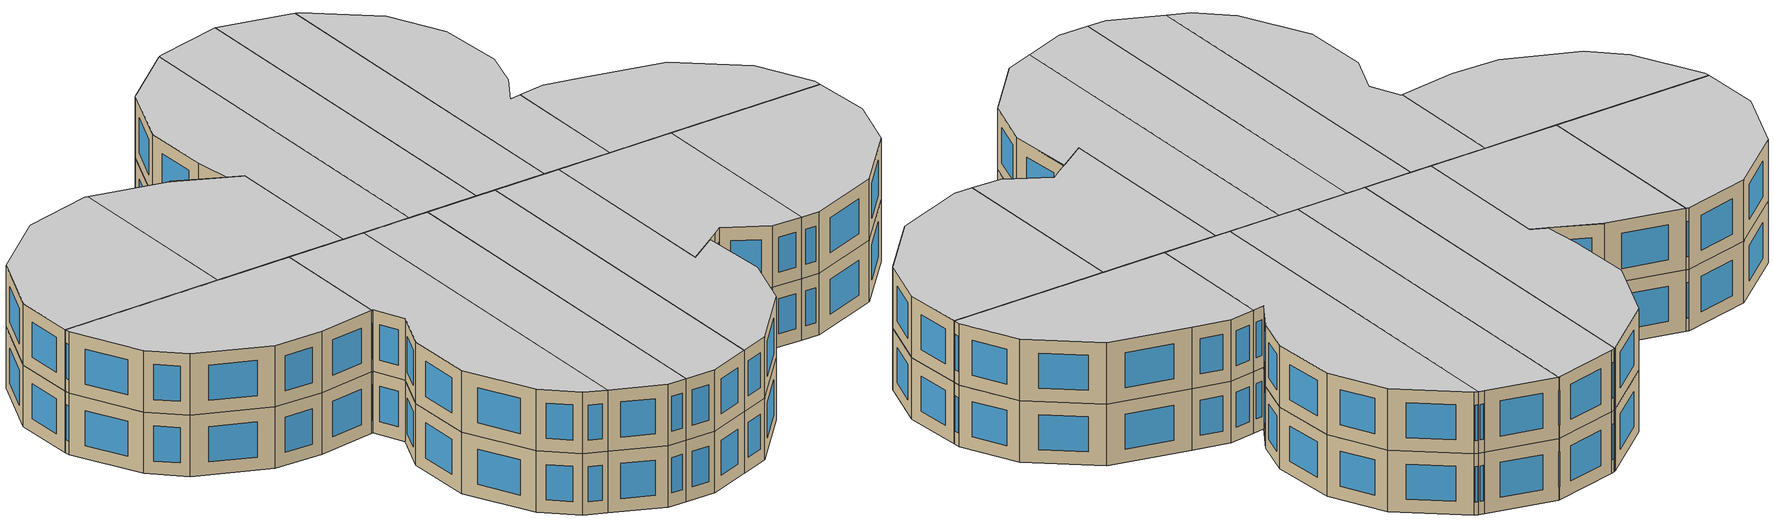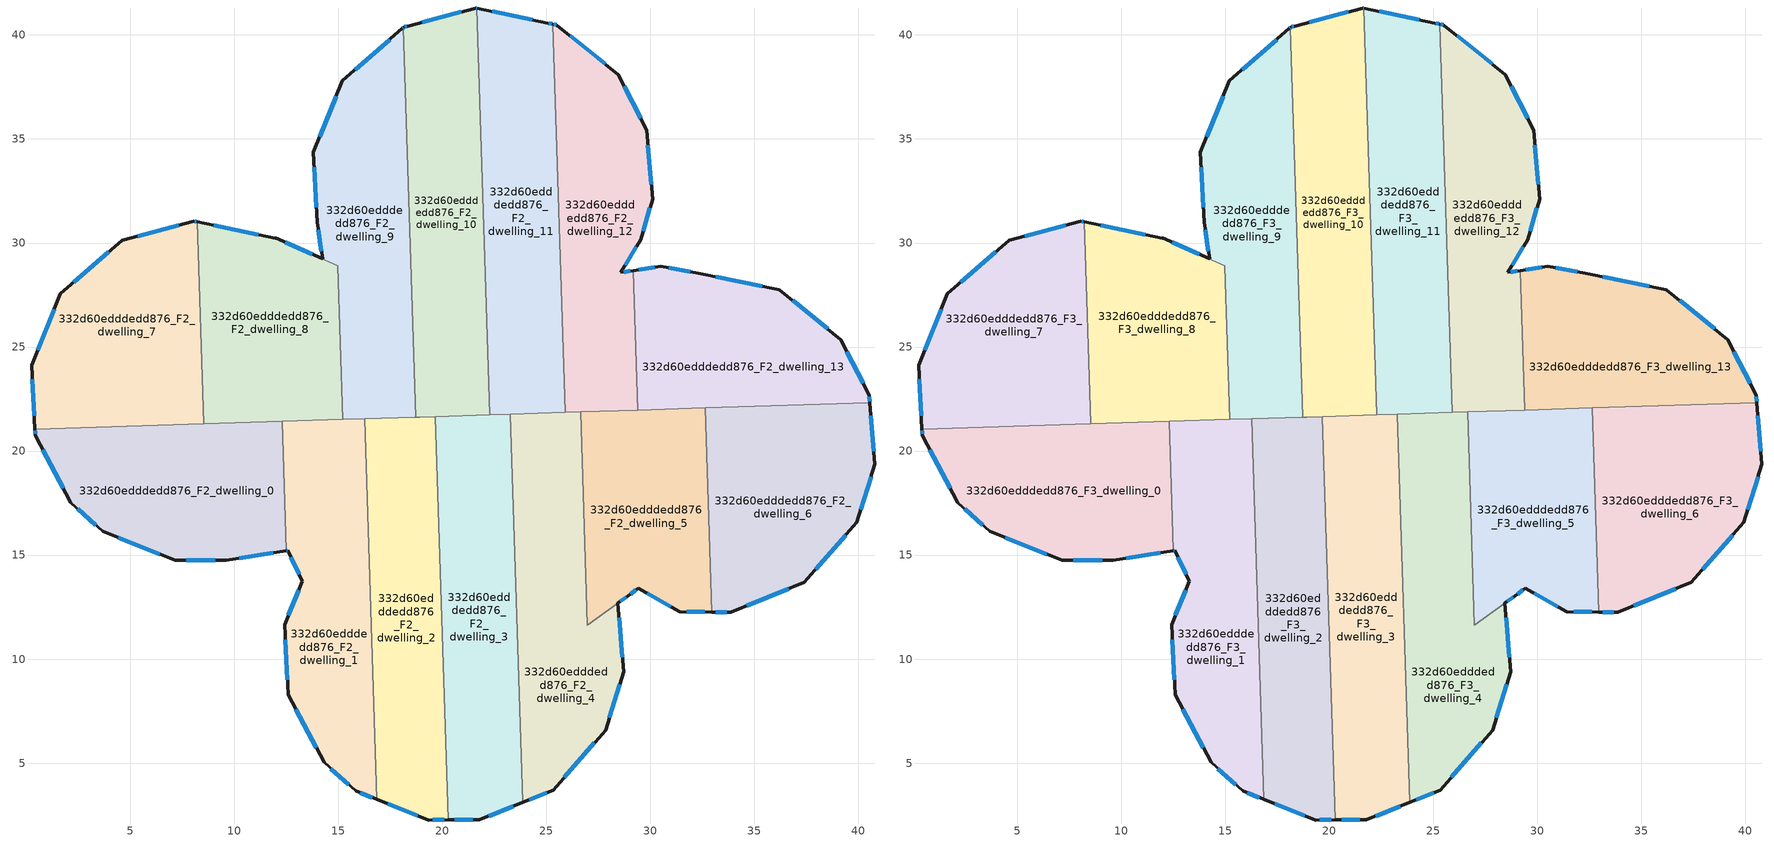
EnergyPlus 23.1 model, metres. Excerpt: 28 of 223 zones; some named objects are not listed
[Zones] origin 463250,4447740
332d60edddedd876_F2_dwelling_0
 floor to 332d60edddedd876_F1_dwelling_0 (EU_floor_Construction): 12.31,21.42 12.51,15.21 9.62,14.76 7.18,14.75 3.68,16.14 2.15,17.51 0.44,20.76 0.42,21.05 z6
 wall outside (EU_wall_Construction): 0.42,21.05 0.44,20.76 2.15,17.51 3.68,16.14 7.18,14.75 9.62,14.76 12.51,15.21 z6:9
 wall to 332d60edddedd876_F2_dwelling_1 (EU_wall_Construction): 12.51,15.21 12.31,21.42 z6:9
 wall to 332d60edddedd876_F2_dwelling_7 (EU_wall_Construction): 8.52,21.3 0.42,21.05 z6:9
 wall to 332d60edddedd876_F2_dwelling_8 (EU_wall_Construction): 12.31,21.42 8.52,21.3 z6:9
 window (EU_Window_Construction): 2.48,17.22 3.35,16.44 / 0.81,20.07 1.78,18.21 / 0.43,20.99 0.44,20.82 / 10.24,14.86 11.89,15.11 / 7.7,14.75 9.1,14.76 / 4.43,15.84 6.43,15.05 z6.64:8.36
332d60edddedd876_F2_dwelling_1
 floor to 332d60edddedd876_F1_dwelling_1 (EU_floor_Construction): 16.27,21.55 16.86,3.26 15.83,3.66 14.32,5.03 12.59,8.28 12.42,11.65 13.28,13.75 12.57,15.22 12.51,15.21 12.31,21.42 z6
 wall outside (EU_wall_Construction): 12.51,15.21 12.57,15.22 13.28,13.75 12.42,11.65 12.59,8.28 14.32,5.03 15.83,3.66 16.86,3.26 z6:9
 wall to 332d60edddedd876_F2_dwelling_2 (EU_wall_Construction): 16.86,3.26 16.27,21.55 z6:9
 wall to 332d60edddedd876_F2_dwelling_8 (EU_wall_Construction): 15.21,21.52 12.31,21.42 z6:9
 wall to 332d60edddedd876_F2_dwelling_9 (EU_wall_Construction): 16.27,21.55 15.21,21.52 z6:9
 window (EU_Window_Construction): 12.72,14.91 13.13,14.07 / 12.52,15.21 12.56,15.22 / 16.05,3.58 16.64,3.34 / 14.64,4.74 15.51,3.96 / 12.96,7.59 13.95,5.73 / 12.46,10.93 12.56,9 / 13.09,13.3 12.61,12.1 z6.64:8.36
332d60edddedd876_F2_dwelling_10
 floor to 332d60edddedd876_F1_dwelling_10 (EU_floor_Construction): 21.67,41.28 22.29,21.74 18.93,21.64 18.73,21.63 18.13,40.36 18.16,40.38 18.33,40.42 21.61,41.29 z6
 wall outside (EU_wall_Construction): 21.67,41.28 21.61,41.29 18.33,40.42 18.16,40.38 18.13,40.36 z6:9
 wall to 332d60edddedd876_F2_dwelling_11 (EU_wall_Construction): 22.29,21.74 21.67,41.28 z6:9
 wall to 332d60edddedd876_F2_dwelling_9 (EU_wall_Construction): 18.13,40.36 18.73,21.63 z6:9
 wall to 332d60edddedd876_F2_dwelling_3 (EU_wall_Construction): 19.67,21.66 22.29,21.74 z6:9
 wall to 332d60edddedd876_F2_dwelling_2 (EU_wall_Construction): 18.73,21.63 18.93,21.64 19.67,21.66 z6:9
 window (EU_Window_Construction): 18.29,40.42 18.19,40.39 / 20.91,41.11 19.03,40.61 / 21.65,41.29 21.62,41.29 z6.64:8.36
332d60edddedd876_F2_dwelling_11
 floor to 332d60edddedd876_F1_dwelling_11 (EU_floor_Construction): 25.31,40.52 25.91,21.86 22.29,21.74 21.67,41.28 25.06,40.57 z6
 wall outside (EU_wall_Construction): 25.31,40.52 25.06,40.57 21.67,41.28 z6:9
 wall to 332d60edddedd876_F2_dwelling_12 (EU_wall_Construction): 25.91,21.86 25.31,40.52 z6:9
 wall to 332d60edddedd876_F2_dwelling_4 (EU_wall_Construction): 23.27,21.77 25.91,21.86 z6:9
 wall to 332d60edddedd876_F2_dwelling_3 (EU_wall_Construction): 22.29,21.74 23.27,21.77 z6:9
 window (EU_Window_Construction): 24.33,40.72 22.39,41.13 / 25.26,40.53 25.11,40.56 z6.64:8.36
332d60edddedd876_F2_dwelling_12
 floor to 332d60edddedd876_F1_dwelling_12 (EU_floor_Construction): 28.46,38.1 29.82,35.42 30.1,32.11 29.53,30.15 28.59,28.58 29.17,28.68 29.39,21.97 25.91,21.86 25.31,40.52 25.51,40.48 z6
 wall outside (EU_wall_Construction): 29.17,28.68 28.59,28.58 29.53,30.15 30.1,32.11 29.82,35.42 28.46,38.1 25.51,40.48 25.31,40.52 z6:9
 wall to 332d60edddedd876_F2_dwelling_13 (EU_wall_Construction): 29.39,21.97 29.17,28.68 z6:9
 wall to 332d60edddedd876_F2_dwelling_5 (EU_wall_Construction): 26.65,21.88 29.39,21.97 z6:9
 wall to 332d60edddedd876_F2_dwelling_4 (EU_wall_Construction): 25.91,21.86 26.65,21.88 z6:9
 window (EU_Window_Construction): 29.66,30.57 29.98,31.69 / 28.79,28.92 29.33,29.81 / 29.05,28.66 28.71,28.6 / 25.47,40.49 25.35,40.51 / 27.83,38.61 26.14,39.97 / 29.53,35.99 28.75,37.52 / 30.04,32.82 29.88,34.71 z6.64:8.36
332d60edddedd876_F2_dwelling_13
 floor to 332d60edddedd876_F1_dwelling_13 (EU_floor_Construction): 39.16,25.36 40.52,22.68 40.55,22.33 29.39,21.97 29.17,28.68 30.49,28.89 32.31,28.56 36.21,27.75 z6
 wall outside (EU_wall_Construction): 40.55,22.33 40.52,22.68 39.16,25.36 36.21,27.75 32.31,28.56 30.49,28.89 29.17,28.68 z6:9
 wall to 332d60edddedd876_F2_dwelling_6 (EU_wall_Construction): 32.64,22.07 40.55,22.33 z6:9
 wall to 332d60edddedd876_F2_dwelling_5 (EU_wall_Construction): 29.38,21.97 32.63,22.07 z6:9
 window (EU_Window_Construction): 38.52,25.87 36.84,27.24 / 40.23,23.25 39.45,24.78 / 40.54,22.4 40.53,22.6 / 30.21,28.84 29.45,28.72 / 31.92,28.63 30.88,28.82 / 35.37,27.92 33.14,28.38 z6.64:8.36
332d60edddedd876_F2_dwelling_2
 floor to 332d60edddedd876_F1_dwelling_2 (EU_floor_Construction): 19.67,21.66 20.28,2.27 19.34,2.27 16.86,3.26 16.27,21.55 z6
 wall outside (EU_wall_Construction): 16.86,3.26 19.34,2.27 20.28,2.27 z6:9
 wall to 332d60edddedd876_F2_dwelling_3 (EU_wall_Construction): 20.28,2.27 19.67,21.66 z6:9
 wall to 332d60edddedd876_F2_dwelling_9 (EU_wall_Construction): 18.73,21.63 18.68,21.63 16.27,21.55 z6:9
 window (EU_Window_Construction): 19.54,2.27 20.08,2.27 / 17.39,3.04 18.81,2.48 z6.64:8.36
332d60edddedd876_F2_dwelling_3
 floor to 332d60edddedd876_F1_dwelling_3 (EU_floor_Construction): 23.27,21.77 23.86,3.12 21.79,2.28 20.28,2.27 19.67,21.66 z6
 wall outside (EU_wall_Construction): 20.28,2.27 21.79,2.28 23.86,3.12 z6:9
 wall to 332d60edddedd876_F2_dwelling_4 (EU_wall_Construction): 23.86,3.12 23.27,21.77 z6:9
 window (EU_Window_Construction): 22.23,2.46 23.42,2.94 / 20.61,2.27 21.47,2.28 z6.64:8.36
332d60edddedd876_F2_dwelling_4
 floor to 332d60edddedd876_F1_dwelling_4 (EU_floor_Construction): 26.65,21.88 26.98,11.64 28.45,12.69 28.72,9.38 27.85,6.59 25.33,3.71 23.86,3.12 23.27,21.77 z6
 wall outside (EU_wall_Construction): 23.86,3.12 25.33,3.71 27.85,6.59 28.72,9.38 28.44,12.69 z6:9
 wall to 332d60edddedd876_F2_dwelling_5 (EU_wall_Construction): 28.44,12.69 26.98,11.64 26.65,21.88 z6:9
 window (EU_Window_Construction): 28.66,10.09 28.5,11.98 / 28.04,7.19 28.53,8.78 / 25.87,4.32 27.31,5.97 / 24.18,3.24 25.01,3.58 z6.64:8.36
332d60edddedd876_F2_dwelling_5
 floor to 332d60edddedd876_F1_dwelling_5 (EU_floor_Construction): 32.64,22.07 32.95,12.26 31.42,12.27 29.41,13.4 28.95,13.05 28.44,12.7 26.98,11.64 26.65,21.88 z6
 wall outside (EU_wall_Construction): 28.95,13.05 29.41,13.4 31.42,12.27 32.95,12.26 z6:9; 28.44,12.7,9 28.45,12.7,6 28.95,13.05,6 28.95,13.05,9
 wall to 332d60edddedd876_F2_dwelling_6 (EU_wall_Construction): 32.95,12.26 32.64,22.07 z6:9
 window (EU_Window_Construction): 31.75,12.27 32.62,12.27 / 29.84,13.15 30.99,12.51 / 29.05,13.13 29.31,13.32 / 28.55,12.77 28.84,12.98 z6.64:8.36
332d60edddedd876_F2_dwelling_6
 floor to 332d60edddedd876_F1_dwelling_6 (EU_floor_Construction): 40.55,22.33 40.8,19.37 39.93,16.58 37.41,13.69 33.86,12.26 32.95,12.26 32.64,22.07 z6
 wall outside (EU_wall_Construction): 32.95,12.26 33.86,12.26 37.41,13.69 39.93,16.58 40.8,19.37 40.55,22.33 z6:9
 window (EU_Window_Construction): 37.95,14.31 39.39,15.96 / 34.62,12.57 36.65,13.39 / 33.14,12.26 33.67,12.26 / 40.74,20 40.6,21.69 / 40.12,17.17 40.61,18.77 z6.64:8.36
332d60edddedd876_F2_dwelling_7
 floor to 332d60edddedd876_F1_dwelling_7 (EU_floor_Construction): 8.22,31.02 8.52,21.3 0.42,21.05 0.26,24.12 1.65,27.55 4.61,30.13 8.07,31.05 z6
 wall outside (EU_wall_Construction): 8.22,31.02 8.07,31.05 4.61,30.13 1.65,27.55 0.26,24.12 0.42,21.05 z6:9
 wall to 332d60edddedd876_F2_dwelling_8 (EU_wall_Construction): 8.52,21.3 8.22,31.02 z6:9
 window (EU_Window_Construction): 8.18,31.02 8.1,31.04 / 0.29,23.46 0.39,21.7 / 1.35,26.82 0.56,24.85 / 3.98,29.58 2.28,28.1 / 7.33,30.85 5.35,30.33 z6.64:8.36
332d60edddedd876_F2_dwelling_8
 floor to 332d60edddedd876_F1_dwelling_8 (EU_floor_Construction): 14.97,28.9 15.21,21.52 8.52,21.3 8.22,31.02 11.97,30.24 z6
 wall outside (EU_wall_Construction): 11.97,30.24 8.22,31.02 z6:9
 wall to 332d60edddedd876_F2_dwelling_9 (EU_wall_Construction): 15.21,21.52 14.97,28.9 11.97,30.24 z6:9
 window (EU_Window_Construction): 11.16,30.4 9.02,30.85 z6.64:8.36
332d60edddedd876_F2_dwelling_9
 floor to 332d60edddedd876_F1_dwelling_9 (EU_floor_Construction): 18.13,40.36 18.73,21.63 18.68,21.63 15.21,21.52 14.97,28.9 11.97,30.24 14.25,29.23 13.98,31.01 13.8,34.36 15.19,37.8 18.08,40.31 z6
 wall outside (EU_wall_Construction): 18.13,40.36 18.08,40.31 15.19,37.8 13.8,34.36 13.98,31.01 14.25,29.23 11.97,30.24 z6:9
 window (EU_Window_Construction): 13.76,29.45 12.46,30.03 / 14.04,30.63 14.19,29.61 / 13.84,33.64 13.94,31.73 / 14.89,37.06 14.1,35.1 / 17.46,39.77 15.81,38.34 / 18.12,40.35 18.09,40.32 z6.64:8.36
332d60edddedd876_F3_dwelling_0
 floor to 332d60edddedd876_F2_dwelling_0 (EU_floor_Construction): 12.31,21.42 12.51,15.21 9.62,14.76 7.18,14.75 3.68,16.14 2.15,17.51 0.44,20.76 0.42,21.05 z9
 wall outside (EU_wall_Construction): 0.42,21.05 0.44,20.76 2.15,17.51 3.68,16.14 7.18,14.75 9.62,14.76 12.51,15.21 z9:12
 wall to 332d60edddedd876_F3_dwelling_1 (EU_wall_Construction): 12.51,15.21 12.31,21.42 z9:12
 wall to 332d60edddedd876_F3_dwelling_7 (EU_wall_Construction): 8.52,21.3 0.42,21.05 z9:12
 wall to 332d60edddedd876_F3_dwelling_8 (EU_wall_Construction): 12.31,21.42 8.52,21.3 z9:12
 window (EU_Window_Construction): 2.48,17.22 3.35,16.44 / 0.81,20.07 1.78,18.21 / 0.43,20.99 0.44,20.82 / 10.24,14.86 11.89,15.11 / 7.7,14.75 9.1,14.76 / 4.43,15.84 6.43,15.05 z9.64:11.36
 ceiling to 332d60edddedd876_F4_dwelling_0 (EU_floor_Construction): 12.51,15.21 12.31,21.42 0.42,21.05 0.44,20.76 2.15,17.51 3.68,16.14 7.18,14.75 9.62,14.76 z12
332d60edddedd876_F3_dwelling_1
 floor to 332d60edddedd876_F2_dwelling_1 (EU_floor_Construction): 16.27,21.55 16.86,3.26 15.83,3.66 14.32,5.03 12.59,8.28 12.42,11.65 13.28,13.75 12.57,15.22 12.51,15.21 12.31,21.42 z9
 wall outside (EU_wall_Construction): 12.51,15.21 12.57,15.22 13.28,13.75 12.42,11.65 12.59,8.28 14.32,5.03 15.83,3.66 16.86,3.26 z9:12
 wall to 332d60edddedd876_F3_dwelling_2 (EU_wall_Construction): 16.86,3.26 16.27,21.55 z9:12
 wall to 332d60edddedd876_F3_dwelling_8 (EU_wall_Construction): 15.21,21.52 12.31,21.42 z9:12
 wall to 332d60edddedd876_F3_dwelling_9 (EU_wall_Construction): 16.27,21.55 15.21,21.52 z9:12
 window (EU_Window_Construction): 12.72,14.91 13.13,14.07 / 12.52,15.21 12.56,15.22 / 16.05,3.58 16.64,3.34 / 14.64,4.74 15.51,3.96 / 12.96,7.59 13.95,5.73 / 12.46,10.93 12.56,9 / 13.09,13.3 12.61,12.1 z9.64:11.36
 ceiling to 332d60edddedd876_F4_dwelling_1 (EU_floor_Construction): 16.86,3.26 16.27,21.55 12.31,21.42 12.51,15.21 12.57,15.22 13.28,13.75 12.42,11.65 12.59,8.28 14.32,5.03 15.83,3.66 z12
332d60edddedd876_F3_dwelling_10
 floor to 332d60edddedd876_F2_dwelling_10 (EU_floor_Construction): 21.67,41.28 22.29,21.74 18.93,21.64 18.73,21.63 18.13,40.36 18.16,40.38 18.33,40.42 21.61,41.29 z9
 wall outside (EU_wall_Construction): 21.67,41.28 21.61,41.29 18.33,40.42 18.16,40.38 18.13,40.36 z9:12
 wall to 332d60edddedd876_F3_dwelling_11 (EU_wall_Construction): 22.29,21.74 21.67,41.28 z9:12
 wall to 332d60edddedd876_F3_dwelling_9 (EU_wall_Construction): 18.13,40.36 18.73,21.63 z9:12
 wall to 332d60edddedd876_F3_dwelling_3 (EU_wall_Construction): 19.67,21.66 22.29,21.74 z9:12
 wall to 332d60edddedd876_F3_dwelling_2 (EU_wall_Construction): 18.73,21.63 18.93,21.64 19.67,21.66 z9:12
 window (EU_Window_Construction): 18.29,40.42 18.19,40.39 / 20.91,41.11 19.03,40.61 / 21.65,41.29 21.62,41.29 z9.64:11.36
 ceiling to 332d60edddedd876_F4_dwelling_10 (EU_floor_Construction): 22.29,21.74 21.67,41.28 21.61,41.29 18.33,40.42 18.16,40.38 18.13,40.36 18.73,21.63 18.93,21.64 z12
332d60edddedd876_F3_dwelling_11
 floor to 332d60edddedd876_F2_dwelling_11 (EU_floor_Construction): 25.31,40.52 25.91,21.86 22.29,21.74 21.67,41.28 25.06,40.57 z9
 wall outside (EU_wall_Construction): 25.31,40.52 25.06,40.57 21.67,41.28 z9:12
 wall to 332d60edddedd876_F3_dwelling_12 (EU_wall_Construction): 25.91,21.86 25.31,40.52 z9:12
 wall to 332d60edddedd876_F3_dwelling_4 (EU_wall_Construction): 23.27,21.77 25.91,21.86 z9:12
 wall to 332d60edddedd876_F3_dwelling_3 (EU_wall_Construction): 22.29,21.74 23.27,21.77 z9:12
 window (EU_Window_Construction): 24.33,40.72 22.39,41.13 / 25.26,40.53 25.11,40.56 z9.64:11.36
 ceiling to 332d60edddedd876_F4_dwelling_11 (EU_floor_Construction): 25.91,21.86 25.31,40.52 25.06,40.57 21.67,41.28 22.29,21.74 z12
332d60edddedd876_F3_dwelling_12
 floor to 332d60edddedd876_F2_dwelling_12 (EU_floor_Construction): 28.46,38.1 29.82,35.42 30.1,32.11 29.53,30.15 28.59,28.58 29.17,28.68 29.39,21.97 25.91,21.86 25.31,40.52 25.51,40.48 z9
 wall outside (EU_wall_Construction): 29.17,28.68 28.59,28.58 29.53,30.15 30.1,32.11 29.82,35.42 28.46,38.1 25.51,40.48 25.31,40.52 z9:12
 wall to 332d60edddedd876_F3_dwelling_13 (EU_wall_Construction): 29.39,21.97 29.17,28.68 z9:12
 wall to 332d60edddedd876_F3_dwelling_5 (EU_wall_Construction): 26.65,21.88 29.39,21.97 z9:12
 wall to 332d60edddedd876_F3_dwelling_4 (EU_wall_Construction): 25.91,21.86 26.65,21.88 z9:12
 window (EU_Window_Construction): 29.66,30.57 29.98,31.69 / 28.79,28.92 29.33,29.81 / 29.05,28.66 28.71,28.6 / 25.47,40.49 25.35,40.51 / 27.83,38.61 26.14,39.97 / 29.53,35.99 28.75,37.52 / 30.04,32.82 29.88,34.71 z9.64:11.36
 ceiling to 332d60edddedd876_F4_dwelling_12 (EU_floor_Construction): 29.39,21.97 29.17,28.68 28.59,28.58 29.53,30.15 30.1,32.11 29.82,35.42 28.46,38.1 25.51,40.48 25.31,40.52 25.91,21.86 z12
332d60edddedd876_F3_dwelling_13
 floor to 332d60edddedd876_F2_dwelling_13 (EU_floor_Construction): 39.16,25.36 40.52,22.68 40.55,22.33 29.39,21.97 29.17,28.68 30.49,28.89 32.31,28.56 36.21,27.75 z9
 wall outside (EU_wall_Construction): 40.55,22.33 40.52,22.68 39.16,25.36 36.21,27.75 32.31,28.56 30.49,28.89 29.17,28.68 z9:12
 wall to 332d60edddedd876_F3_dwelling_6 (EU_wall_Construction): 32.64,22.07 40.55,22.33 z9:12
 wall to 332d60edddedd876_F3_dwelling_5 (EU_wall_Construction): 29.38,21.97 32.63,22.07 z9:12
 window (EU_Window_Construction): 38.52,25.87 36.84,27.24 / 40.23,23.25 39.45,24.78 / 40.54,22.4 40.53,22.6 / 30.21,28.84 29.45,28.72 / 31.92,28.63 30.88,28.82 / 35.37,27.92 33.14,28.38 z9.64:11.36
 ceiling to 332d60edddedd876_F4_dwelling_13 (EU_floor_Construction): 40.55,22.33 40.52,22.68 39.16,25.36 36.21,27.75 32.31,28.56 30.49,28.89 29.17,28.68 29.39,21.97 z12
332d60edddedd876_F3_dwelling_2
 floor to 332d60edddedd876_F2_dwelling_2 (EU_floor_Construction): 19.67,21.66 20.28,2.27 19.34,2.27 16.86,3.26 16.27,21.55 z9
 wall outside (EU_wall_Construction): 16.86,3.26 19.34,2.27 20.28,2.27 z9:12
 wall to 332d60edddedd876_F3_dwelling_3 (EU_wall_Construction): 20.28,2.27 19.67,21.66 z9:12
 wall to 332d60edddedd876_F3_dwelling_9 (EU_wall_Construction): 18.73,21.63 18.68,21.63 16.27,21.55 z9:12
 window (EU_Window_Construction): 19.54,2.27 20.08,2.27 / 17.39,3.04 18.81,2.48 z9.64:11.36
 ceiling to 332d60edddedd876_F4_dwelling_2 (EU_floor_Construction): 20.28,2.27 19.67,21.66 16.27,21.55 16.86,3.26 19.34,2.27 z12
332d60edddedd876_F3_dwelling_3
 floor to 332d60edddedd876_F2_dwelling_3 (EU_floor_Construction): 23.27,21.77 23.86,3.12 21.79,2.28 20.28,2.27 19.67,21.66 z9
 wall outside (EU_wall_Construction): 20.28,2.27 21.79,2.28 23.86,3.12 z9:12
 wall to 332d60edddedd876_F3_dwelling_4 (EU_wall_Construction): 23.86,3.12 23.27,21.77 z9:12
 window (EU_Window_Construction): 22.23,2.46 23.42,2.94 / 20.61,2.27 21.47,2.28 z9.64:11.36
 ceiling to 332d60edddedd876_F4_dwelling_3 (EU_floor_Construction): 23.86,3.12 23.27,21.77 19.67,21.66 20.28,2.27 21.79,2.28 z12
332d60edddedd876_F3_dwelling_4
 floor to 332d60edddedd876_F2_dwelling_4 (EU_floor_Construction): 26.65,21.88 26.98,11.64 28.45,12.69 28.72,9.38 27.85,6.59 25.33,3.71 23.86,3.12 23.27,21.77 z9
 wall outside (EU_wall_Construction): 23.86,3.12 25.33,3.71 27.85,6.59 28.72,9.38 28.44,12.69 z9:12
 wall to 332d60edddedd876_F3_dwelling_5 (EU_wall_Construction): 28.44,12.69 26.98,11.64 26.65,21.88 z9:12
 window (EU_Window_Construction): 28.66,10.09 28.5,11.98 / 28.04,7.19 28.53,8.78 / 25.87,4.32 27.31,5.97 / 24.18,3.24 25.01,3.58 z9.64:11.36
 ceiling to 332d60edddedd876_F4_dwelling_4 (EU_floor_Construction): 25.33,3.71 27.85,6.59 28.72,9.38 28.45,12.69 26.98,11.64 26.65,21.88 23.27,21.77 23.86,3.12 z12
332d60edddedd876_F3_dwelling_5
 floor to 332d60edddedd876_F2_dwelling_5 (EU_floor_Construction): 32.64,22.07 32.95,12.26 31.42,12.27 29.41,13.4 28.95,13.05 28.44,12.7 26.98,11.64 26.65,21.88 z9
 wall outside (EU_wall_Construction): 28.95,13.05 29.41,13.4 31.42,12.27 32.95,12.26 z9:12; 28.44,12.7,12 28.45,12.7,9 28.95,13.05,9 28.95,13.05,12
 wall to 332d60edddedd876_F3_dwelling_6 (EU_wall_Construction): 32.95,12.26 32.64,22.07 z9:12
 window (EU_Window_Construction): 31.75,12.27 32.62,12.27 / 29.84,13.15 30.99,12.51 / 29.05,13.13 29.31,13.32 / 28.55,12.77 28.84,12.98 z9.64:11.36
 ceiling to 332d60edddedd876_F4_dwelling_5 (EU_floor_Construction): 32.95,12.26 32.64,22.07 26.65,21.88 26.98,11.64 28.44,12.7 28.95,13.05 29.41,13.4 31.42,12.27 z12
332d60edddedd876_F3_dwelling_6
 floor to 332d60edddedd876_F2_dwelling_6 (EU_floor_Construction): 40.55,22.33 40.8,19.37 39.93,16.58 37.41,13.69 33.86,12.26 32.95,12.26 32.64,22.07 z9
 wall outside (EU_wall_Construction): 32.95,12.26 33.86,12.26 37.41,13.69 39.93,16.58 40.8,19.37 40.55,22.33 z9:12
 window (EU_Window_Construction): 37.95,14.31 39.39,15.96 / 34.62,12.57 36.65,13.39 / 33.14,12.26 33.67,12.26 / 40.74,20 40.6,21.69 / 40.12,17.17 40.61,18.77 z9.64:11.36
 ceiling to 332d60edddedd876_F4_dwelling_6 (EU_floor_Construction): 37.41,13.69 39.93,16.58 40.8,19.37 40.55,22.33 32.64,22.07 32.95,12.26 33.86,12.26 z12
332d60edddedd876_F3_dwelling_7
 floor to 332d60edddedd876_F2_dwelling_7 (EU_floor_Construction): 8.22,31.02 8.52,21.3 0.42,21.05 0.26,24.12 1.65,27.55 4.61,30.13 8.07,31.05 z9
 wall outside (EU_wall_Construction): 8.22,31.02 8.07,31.05 4.61,30.13 1.65,27.55 0.26,24.12 0.42,21.05 z9:12
 wall to 332d60edddedd876_F3_dwelling_8 (EU_wall_Construction): 8.52,21.3 8.22,31.02 z9:12
 window (EU_Window_Construction): 8.18,31.02 8.1,31.04 / 0.29,23.46 0.39,21.7 / 1.35,26.82 0.56,24.85 / 3.98,29.58 2.28,28.1 / 7.33,30.85 5.35,30.33 z9.64:11.36
 ceiling to 332d60edddedd876_F4_dwelling_7 (EU_floor_Construction): 8.52,21.3 8.22,31.02 8.07,31.05 4.61,30.13 1.65,27.55 0.26,24.12 0.42,21.05 z12
332d60edddedd876_F3_dwelling_8
 floor to 332d60edddedd876_F2_dwelling_8 (EU_floor_Construction): 14.97,28.9 15.21,21.52 8.52,21.3 8.22,31.02 11.97,30.24 z9
 wall outside (EU_wall_Construction): 11.97,30.24 8.22,31.02 z9:12
 wall to 332d60edddedd876_F3_dwelling_9 (EU_wall_Construction): 15.21,21.52 14.97,28.9 11.97,30.24 z9:12
 window (EU_Window_Construction): 11.16,30.4 9.02,30.85 z9.64:11.36
 ceiling to 332d60edddedd876_F4_dwelling_8 (EU_floor_Construction): 15.21,21.52 14.97,28.9 11.97,30.24 8.22,31.02 8.52,21.3 z12
332d60edddedd876_F3_dwelling_9
 floor to 332d60edddedd876_F2_dwelling_9 (EU_floor_Construction): 18.13,40.36 18.73,21.63 18.68,21.63 15.21,21.52 14.97,28.9 11.97,30.24 14.25,29.23 13.98,31.01 13.8,34.36 15.19,37.8 18.08,40.31 z9
 wall outside (EU_wall_Construction): 18.13,40.36 18.08,40.31 15.19,37.8 13.8,34.36 13.98,31.01 14.25,29.23 11.97,30.24 z9:12
 window (EU_Window_Construction): 13.76,29.45 12.46,30.03 / 14.04,30.63 14.19,29.61 / 13.84,33.64 13.94,31.73 / 14.89,37.06 14.1,35.1 / 17.46,39.77 15.81,38.34 / 18.12,40.35 18.09,40.32 z9.64:11.36
 ceiling to 332d60edddedd876_F4_dwelling_9 (EU_floor_Construction): 18.73,21.63 18.13,40.36 18.08,40.31 15.19,37.8 13.8,34.36 13.98,31.01 14.25,29.23 11.97,30.24 14.97,28.9 15.21,21.52 18.68,21.63 z12
[Building]
EU S2 Campaign: North Axis=0; Terrain=City; Solar Distribution=FullExterior
[Site:Location]
Yerevan-Zvartnots.Intl.AP: Latitude=40.15; Longitude=44.383; Time Zone=4; Elevation=854
[SizingPeriod:WeatherFileDays]
AnnualSizingPeriod: Begin Month=1; Begin Day of Month=1; End Month=12; End Day of Month=31; Day of Week for Start Day=Monday; Use Weather File Daylight Saving Period=No; Use Weather File Rain and Snow Indicators=No
[MATERIAL]
EU_InternalMass_Material: Roughness=MediumRough; Thickness=0.1; Conductivity=1; Density=1800; Specific Heat=900; Thermal Absorptance=0.9; Solar Absorptance=0.7; Visible Absorptance=0.7
[MATERIAL:NOMASS] Roughness=MediumRough; Thermal Absorptance=0.9; Solar Absorptance=0.7; Visible Absorptance=0.7
Name | Thermal Resistance
EU_wall_NoMass | 1.05043
EU_floor_NoMass | 0.478065
[WINDOWMATERIAL:SIMPLEGLAZINGSYSTEM]
EU_Window_SimpleGlazing: UFactor=2.5566; Solar Heat Gain Coefficient=0.75; Visible Transmittance=0.75
[CONSTRUCTION]
EU_wall_Construction: EU_wall_NoMass
EU_floor_Construction: EU_floor_NoMass
EU_Window_Construction: EU_Window_SimpleGlazing
EU_InternalMass_Construction: EU_InternalMass_Material
[ZONE] Type=1; Multiplier=1; Ceiling Height=autocalculate; Floor Area=autocalculate; Part of Total Floor Area=Yes
Name | Volume
332d60edddedd876_F2_dwelling_0; 332d60edddedd876_F3_dwelling_0 | 191.665
332d60edddedd876_F2_dwelling_1; 332d60edddedd876_F3_dwelling_1 | 195.369
332d60edddedd876_F2_dwelling_10; 332d60edddedd876_F3_dwelling_10 | 204.774
332d60edddedd876_F2_dwelling_11; 332d60edddedd876_F3_dwelling_11 | 207.5
332d60edddedd876_F2_dwelling_12; 332d60edddedd876_F3_dwelling_12 | 195.988
332d60edddedd876_F2_dwelling_13; 332d60edddedd876_F3_dwelling_13 | 177.003
332d60edddedd876_F2_dwelling_2; 332d60edddedd876_F3_dwelling_2 | 193.45
332d60edddedd876_F2_dwelling_3; 332d60edddedd876_F3_dwelling_3 | 207.551
332d60edddedd876_F2_dwelling_4; 332d60edddedd876_F3_dwelling_4 | 203.64
332d60edddedd876_F2_dwelling_5; 332d60edddedd876_F3_dwelling_5 | 169.308
332d60edddedd876_F2_dwelling_6; 332d60edddedd876_F3_dwelling_6 | 193.51
332d60edddedd876_F2_dwelling_7; 332d60edddedd876_F3_dwelling_7 | 193.513
332d60edddedd876_F2_dwelling_8; 332d60edddedd876_F3_dwelling_8 | 175.623
332d60edddedd876_F2_dwelling_9; 332d60edddedd876_F3_dwelling_9 | 200.088
[INTERNALMASS] Construction=EU_InternalMass_Construction
Name | Zone or ZoneList | Surface Area
332d60edddedd876_F2_dwelling_0_EU_InternalMass | 332d60edddedd876_F2_dwelling_0 | 63.8883
332d60edddedd876_F2_dwelling_1_EU_InternalMass | 332d60edddedd876_F2_dwelling_1 | 65.1228
332d60edddedd876_F2_dwelling_2_EU_InternalMass | 332d60edddedd876_F2_dwelling_2 | 64.4834
332d60edddedd876_F2_dwelling_3_EU_InternalMass | 332d60edddedd876_F2_dwelling_3 | 69.1823
332d60edddedd876_F2_dwelling_4_EU_InternalMass | 332d60edddedd876_F2_dwelling_4 | 67.8796
332d60edddedd876_F2_dwelling_5_EU_InternalMass | 332d60edddedd876_F2_dwelling_5 | 56.4375
332d60edddedd876_F2_dwelling_6_EU_InternalMass | 332d60edddedd876_F2_dwelling_6 | 64.5032
332d60edddedd876_F2_dwelling_7_EU_InternalMass | 332d60edddedd876_F2_dwelling_7 | 64.5042
332d60edddedd876_F2_dwelling_8_EU_InternalMass | 332d60edddedd876_F2_dwelling_8 | 58.5498
332d60edddedd876_F2_dwelling_9_EU_InternalMass | 332d60edddedd876_F2_dwelling_9 | 66.697
332d60edddedd876_F2_dwelling_10_EU_InternalMass | 332d60edddedd876_F2_dwelling_10 | 68.2564
332d60edddedd876_F2_dwelling_11_EU_InternalMass | 332d60edddedd876_F2_dwelling_11 | 69.173
332d60edddedd876_F2_dwelling_12_EU_InternalMass | 332d60edddedd876_F2_dwelling_12 | 65.3231
332d60edddedd876_F2_dwelling_13_EU_InternalMass | 332d60edddedd876_F2_dwelling_13 | 59.0012
332d60edddedd876_F3_dwelling_0_EU_InternalMass | 332d60edddedd876_F3_dwelling_0 | 63.8883
332d60edddedd876_F3_dwelling_1_EU_InternalMass | 332d60edddedd876_F3_dwelling_1 | 65.1228
332d60edddedd876_F3_dwelling_2_EU_InternalMass | 332d60edddedd876_F3_dwelling_2 | 64.4834
332d60edddedd876_F3_dwelling_3_EU_InternalMass | 332d60edddedd876_F3_dwelling_3 | 69.1823
332d60edddedd876_F3_dwelling_4_EU_InternalMass | 332d60edddedd876_F3_dwelling_4 | 67.8796
332d60edddedd876_F3_dwelling_5_EU_InternalMass | 332d60edddedd876_F3_dwelling_5 | 56.4375
332d60edddedd876_F3_dwelling_6_EU_InternalMass | 332d60edddedd876_F3_dwelling_6 | 64.5032
332d60edddedd876_F3_dwelling_7_EU_InternalMass | 332d60edddedd876_F3_dwelling_7 | 64.5042
332d60edddedd876_F3_dwelling_8_EU_InternalMass | 332d60edddedd876_F3_dwelling_8 | 58.5498
332d60edddedd876_F3_dwelling_9_EU_InternalMass | 332d60edddedd876_F3_dwelling_9 | 66.697
332d60edddedd876_F3_dwelling_10_EU_InternalMass | 332d60edddedd876_F3_dwelling_10 | 68.2564
332d60edddedd876_F3_dwelling_11_EU_InternalMass | 332d60edddedd876_F3_dwelling_11 | 69.173
332d60edddedd876_F3_dwelling_12_EU_InternalMass | 332d60edddedd876_F3_dwelling_12 | 65.3231
332d60edddedd876_F3_dwelling_13_EU_InternalMass | 332d60edddedd876_F3_dwelling_13 | 59.0012
[OTHEREQUIPMENT] Fuel Type=Electricity; Design Level Calculation Method=Watts/Area; Power per Zone Floor Area=1; Fraction Latent=0; Fraction Radiant=0; Fraction Lost=0; Carbon Dioxide Generation Rate=0; EndUse Subcategory=EU_Step8_InternalGains
Name | Zone or ZoneList or Space or SpaceList | Schedule
EU_Step8_InternalGain_332d60edddedd876_F2_dwelling_0_f000 | 332d60edddedd876_F2_dwelling_0 | EU_Step8_GainSchedule_332d60edddedd876_F2_dwelling_0_f000
EU_Step8_InternalGain_332d60edddedd876_F2_dwelling_1_f000 | 332d60edddedd876_F2_dwelling_1 | EU_Step8_GainSchedule_332d60edddedd876_F2_dwelling_1_f000
EU_Step8_InternalGain_332d60edddedd876_F2_dwelling_2_f000 | 332d60edddedd876_F2_dwelling_2 | EU_Step8_GainSchedule_332d60edddedd876_F2_dwelling_2_f000
EU_Step8_InternalGain_332d60edddedd876_F2_dwelling_3_f000 | 332d60edddedd876_F2_dwelling_3 | EU_Step8_GainSchedule_332d60edddedd876_F2_dwelling_3_f000
EU_Step8_InternalGain_332d60edddedd876_F2_dwelling_4_f000 | 332d60edddedd876_F2_dwelling_4 | EU_Step8_GainSchedule_332d60edddedd876_F2_dwelling_4_f000
EU_Step8_InternalGain_332d60edddedd876_F2_dwelling_5_f000 | 332d60edddedd876_F2_dwelling_5 | EU_Step8_GainSchedule_332d60edddedd876_F2_dwelling_5_f000
EU_Step8_InternalGain_332d60edddedd876_F2_dwelling_6_f000 | 332d60edddedd876_F2_dwelling_6 | EU_Step8_GainSchedule_332d60edddedd876_F2_dwelling_6_f000
EU_Step8_InternalGain_332d60edddedd876_F2_dwelling_7_f000 | 332d60edddedd876_F2_dwelling_7 | EU_Step8_GainSchedule_332d60edddedd876_F2_dwelling_7_f000
EU_Step8_InternalGain_332d60edddedd876_F2_dwelling_8_f000 | 332d60edddedd876_F2_dwelling_8 | EU_Step8_GainSchedule_332d60edddedd876_F2_dwelling_8_f000
EU_Step8_InternalGain_332d60edddedd876_F2_dwelling_9_f000 | 332d60edddedd876_F2_dwelling_9 | EU_Step8_GainSchedule_332d60edddedd876_F2_dwelling_9_f000
EU_Step8_InternalGain_332d60edddedd876_F2_dwelling_10_f000 | 332d60edddedd876_F2_dwelling_10 | EU_Step8_GainSchedule_332d60edddedd876_F2_dwelling_10_f000
EU_Step8_InternalGain_332d60edddedd876_F2_dwelling_11_f000 | 332d60edddedd876_F2_dwelling_11 | EU_Step8_GainSchedule_332d60edddedd876_F2_dwelling_11_f000
EU_Step8_InternalGain_332d60edddedd876_F2_dwelling_12_f000 | 332d60edddedd876_F2_dwelling_12 | EU_Step8_GainSchedule_332d60edddedd876_F2_dwelling_12_f000
EU_Step8_InternalGain_332d60edddedd876_F2_dwelling_13_f000 | 332d60edddedd876_F2_dwelling_13 | EU_Step8_GainSchedule_332d60edddedd876_F2_dwelling_13_f000
EU_Step8_InternalGain_332d60edddedd876_F3_dwelling_0_f000 | 332d60edddedd876_F3_dwelling_0 | EU_Step8_GainSchedule_332d60edddedd876_F3_dwelling_0_f000
EU_Step8_InternalGain_332d60edddedd876_F3_dwelling_1_f000 | 332d60edddedd876_F3_dwelling_1 | EU_Step8_GainSchedule_332d60edddedd876_F3_dwelling_1_f000
EU_Step8_InternalGain_332d60edddedd876_F3_dwelling_2_f000 | 332d60edddedd876_F3_dwelling_2 | EU_Step8_GainSchedule_332d60edddedd876_F3_dwelling_2_f000
EU_Step8_InternalGain_332d60edddedd876_F3_dwelling_3_f000 | 332d60edddedd876_F3_dwelling_3 | EU_Step8_GainSchedule_332d60edddedd876_F3_dwelling_3_f000
EU_Step8_InternalGain_332d60edddedd876_F3_dwelling_4_f000 | 332d60edddedd876_F3_dwelling_4 | EU_Step8_GainSchedule_332d60edddedd876_F3_dwelling_4_f000
EU_Step8_InternalGain_332d60edddedd876_F3_dwelling_5_f000 | 332d60edddedd876_F3_dwelling_5 | EU_Step8_GainSchedule_332d60edddedd876_F3_dwelling_5_f000
EU_Step8_InternalGain_332d60edddedd876_F3_dwelling_6_f000 | 332d60edddedd876_F3_dwelling_6 | EU_Step8_GainSchedule_332d60edddedd876_F3_dwelling_6_f000
EU_Step8_InternalGain_332d60edddedd876_F3_dwelling_7_f000 | 332d60edddedd876_F3_dwelling_7 | EU_Step8_GainSchedule_332d60edddedd876_F3_dwelling_7_f000
EU_Step8_InternalGain_332d60edddedd876_F3_dwelling_8_f000 | 332d60edddedd876_F3_dwelling_8 | EU_Step8_GainSchedule_332d60edddedd876_F3_dwelling_8_f000
EU_Step8_InternalGain_332d60edddedd876_F3_dwelling_9_f000 | 332d60edddedd876_F3_dwelling_9 | EU_Step8_GainSchedule_332d60edddedd876_F3_dwelling_9_f000
EU_Step8_InternalGain_332d60edddedd876_F3_dwelling_10_f000 | 332d60edddedd876_F3_dwelling_10 | EU_Step8_GainSchedule_332d60edddedd876_F3_dwelling_10_f000
EU_Step8_InternalGain_332d60edddedd876_F3_dwelling_11_f000 | 332d60edddedd876_F3_dwelling_11 | EU_Step8_GainSchedule_332d60edddedd876_F3_dwelling_11_f000
EU_Step8_InternalGain_332d60edddedd876_F3_dwelling_12_f000 | 332d60edddedd876_F3_dwelling_12 | EU_Step8_GainSchedule_332d60edddedd876_F3_dwelling_12_f000
EU_Step8_InternalGain_332d60edddedd876_F3_dwelling_13_f000 | 332d60edddedd876_F3_dwelling_13 | EU_Step8_GainSchedule_332d60edddedd876_F3_dwelling_13_f000
[ZONEVENTILATION:DESIGNFLOWRATE] Schedule=EU_AlwaysOn; Design Flow Rate Calculation Method=AirChanges/Hour; Air Changes per Hour=0.557805; Ventilation Type=Natural; Fan Pressure Rise=0; Fan Total Efficiency=1; Constant Term Coefficient=1; Temperature Term Coefficient=0; Velocity Term Coefficient=0; Velocity Squared Term Coefficient=0; Minimum Indoor Temperature=-100; Maximum Indoor Temperature=100; Delta Temperature=-100; Minimum Outdoor Temperature=-100; Maximum Outdoor Temperature=100; Maximum Wind Speed=40
Name | Zone or ZoneList or Space or SpaceList
EU_ConstantAir_332d60edddedd876_F2_dwelling_0 | 332d60edddedd876_F2_dwelling_0
EU_ConstantAir_332d60edddedd876_F2_dwelling_1 | 332d60edddedd876_F2_dwelling_1
EU_ConstantAir_332d60edddedd876_F2_dwelling_2 | 332d60edddedd876_F2_dwelling_2
EU_ConstantAir_332d60edddedd876_F2_dwelling_3 | 332d60edddedd876_F2_dwelling_3
EU_ConstantAir_332d60edddedd876_F2_dwelling_4 | 332d60edddedd876_F2_dwelling_4
EU_ConstantAir_332d60edddedd876_F2_dwelling_5 | 332d60edddedd876_F2_dwelling_5
EU_ConstantAir_332d60edddedd876_F2_dwelling_6 | 332d60edddedd876_F2_dwelling_6
EU_ConstantAir_332d60edddedd876_F2_dwelling_7 | 332d60edddedd876_F2_dwelling_7
EU_ConstantAir_332d60edddedd876_F2_dwelling_8 | 332d60edddedd876_F2_dwelling_8
EU_ConstantAir_332d60edddedd876_F2_dwelling_9 | 332d60edddedd876_F2_dwelling_9
EU_ConstantAir_332d60edddedd876_F2_dwelling_10 | 332d60edddedd876_F2_dwelling_10
EU_ConstantAir_332d60edddedd876_F2_dwelling_11 | 332d60edddedd876_F2_dwelling_11
EU_ConstantAir_332d60edddedd876_F2_dwelling_12 | 332d60edddedd876_F2_dwelling_12
EU_ConstantAir_332d60edddedd876_F2_dwelling_13 | 332d60edddedd876_F2_dwelling_13
EU_ConstantAir_332d60edddedd876_F3_dwelling_0 | 332d60edddedd876_F3_dwelling_0
EU_ConstantAir_332d60edddedd876_F3_dwelling_1 | 332d60edddedd876_F3_dwelling_1
EU_ConstantAir_332d60edddedd876_F3_dwelling_2 | 332d60edddedd876_F3_dwelling_2
EU_ConstantAir_332d60edddedd876_F3_dwelling_3 | 332d60edddedd876_F3_dwelling_3
EU_ConstantAir_332d60edddedd876_F3_dwelling_4 | 332d60edddedd876_F3_dwelling_4
EU_ConstantAir_332d60edddedd876_F3_dwelling_5 | 332d60edddedd876_F3_dwelling_5
EU_ConstantAir_332d60edddedd876_F3_dwelling_6 | 332d60edddedd876_F3_dwelling_6
EU_ConstantAir_332d60edddedd876_F3_dwelling_7 | 332d60edddedd876_F3_dwelling_7
EU_ConstantAir_332d60edddedd876_F3_dwelling_8 | 332d60edddedd876_F3_dwelling_8
EU_ConstantAir_332d60edddedd876_F3_dwelling_9 | 332d60edddedd876_F3_dwelling_9
EU_ConstantAir_332d60edddedd876_F3_dwelling_10 | 332d60edddedd876_F3_dwelling_10
EU_ConstantAir_332d60edddedd876_F3_dwelling_11 | 332d60edddedd876_F3_dwelling_11
EU_ConstantAir_332d60edddedd876_F3_dwelling_12 | 332d60edddedd876_F3_dwelling_12
EU_ConstantAir_332d60edddedd876_F3_dwelling_13 | 332d60edddedd876_F3_dwelling_13
[HVACTEMPLATE:THERMOSTAT] Constant Heating Setpoint=20; Constant Cooling Setpoint=50
EU_HeatOnly_332d60edddedd876_F5_dwelling_12; EU_HeatOnly_332d60edddedd876_F5_dwelling_13; EU_HeatOnly_332d60edddedd876_F6_dwelling_0; EU_HeatOnly_332d60edddedd876_F6_dwelling_1; EU_HeatOnly_332d60edddedd876_F6_dwelling_2; EU_HeatOnly_332d60edddedd876_F6_dwelling_3; EU_HeatOnly_332d60edddedd876_F6_dwelling_4; EU_HeatOnly_332d60edddedd876_F6_dwelling_5; EU_HeatOnly_332d60edddedd876_F6_dwelling_6; EU_HeatOnly_332d60edddedd876_F6_dwelling_7; EU_HeatOnly_332d60edddedd876_F6_dwelling_8; EU_HeatOnly_332d60edddedd876_F6_dwelling_9; EU_HeatOnly_332d60edddedd876_F6_dwelling_10; EU_HeatOnly_332d60edddedd876_F6_dwelling_11; EU_HeatOnly_332d60edddedd876_F6_dwelling_12; EU_HeatOnly_332d60edddedd876_F6_dwelling_13; EU_HeatOnly_332d60edddedd876_F7_dwelling_0; EU_HeatOnly_332d60edddedd876_F7_dwelling_1; EU_HeatOnly_332d60edddedd876_F7_dwelling_2; EU_HeatOnly_332d60edddedd876_F7_dwelling_3; EU_HeatOnly_332d60edddedd876_F7_dwelling_4; EU_HeatOnly_332d60edddedd876_F7_dwelling_5; EU_HeatOnly_332d60edddedd876_F7_dwelling_6; EU_HeatOnly_332d60edddedd876_F7_dwelling_7; EU_HeatOnly_332d60edddedd876_F7_dwelling_8; EU_HeatOnly_332d60edddedd876_F7_dwelling_9; EU_HeatOnly_332d60edddedd876_F7_dwelling_10; EU_HeatOnly_332d60edddedd876_F7_dwelling_11; EU_HeatOnly_332d60edddedd876_F7_dwelling_12; EU_HeatOnly_332d60edddedd876_F7_dwelling_13; EU_HeatOnly_332d60edddedd876_F8_dwelling_0; EU_HeatOnly_332d60edddedd876_F8_dwelling_1; EU_HeatOnly_332d60edddedd876_F8_dwelling_2; EU_HeatOnly_332d60edddedd876_F8_dwelling_3; EU_HeatOnly_332d60edddedd876_F8_dwelling_4; EU_HeatOnly_332d60edddedd876_F8_dwelling_5; EU_HeatOnly_332d60edddedd876_F8_dwelling_6; EU_HeatOnly_332d60edddedd876_F8_dwelling_7; EU_HeatOnly_332d60edddedd876_F8_dwelling_8; EU_HeatOnly_332d60edddedd876_F8_dwelling_9; EU_HeatOnly_332d60edddedd876_F8_dwelling_10; EU_HeatOnly_332d60edddedd876_F8_dwelling_11; EU_HeatOnly_332d60edddedd876_F8_dwelling_12; EU_HeatOnly_332d60edddedd876_F8_dwelling_13; EU_HeatOnly_332d60edddedd876_F9_dwelling_0; EU_HeatOnly_332d60edddedd876_F9_dwelling_1; EU_HeatOnly_332d60edddedd876_F9_dwelling_2; EU_HeatOnly_332d60edddedd876_F9_dwelling_3; EU_HeatOnly_332d60edddedd876_F9_dwelling_4; EU_HeatOnly_332d60edddedd876_F9_dwelling_5; EU_HeatOnly_332d60edddedd876_F9_dwelling_6; EU_HeatOnly_332d60edddedd876_F9_dwelling_7; EU_HeatOnly_332d60edddedd876_F9_dwelling_8; EU_HeatOnly_332d60edddedd876_F9_dwelling_9; EU_HeatOnly_332d60edddedd876_F9_dwelling_10; EU_HeatOnly_332d60edddedd876_F9_dwelling_11; EU_HeatOnly_332d60edddedd876_F9_dwelling_12; EU_HeatOnly_332d60edddedd876_F9_dwelling_13; EU_HeatOnly_332d60edddedd876_F10_dwelling_0; EU_HeatOnly_332d60edddedd876_F10_dwelling_1; EU_HeatOnly_332d60edddedd876_F10_dwelling_2; EU_HeatOnly_332d60edddedd876_F10_dwelling_3; EU_HeatOnly_332d60edddedd876_F10_dwelling_4; EU_HeatOnly_332d60edddedd876_F10_dwelling_5; EU_HeatOnly_332d60edddedd876_F10_dwelling_6; EU_HeatOnly_332d60edddedd876_F10_dwelling_7; EU_HeatOnly_332d60edddedd876_F10_dwelling_8; EU_HeatOnly_332d60edddedd876_F10_dwelling_9; EU_HeatOnly_332d60edddedd876_F10_dwelling_10; EU_HeatOnly_332d60edddedd876_F10_dwelling_11; EU_HeatOnly_332d60edddedd876_F10_dwelling_12; EU_HeatOnly_332d60edddedd876_F10_dwelling_13; EU_HeatOnly_332d60edddedd876_F11_dwelling_0
[HVACTEMPLATE:ZONE:IDEALLOADSAIRSYSTEM] System Availability Schedule=EU_AlwaysOn; Maximum Heating Supply Air Temperature=50; Minimum Cooling Supply Air Temperature=13; Maximum Heating Supply Air Humidity Ratio=0.0156; Minimum Cooling Supply Air Humidity Ratio=0.0077; Heating Limit=NoLimit; Cooling Limit=NoLimit; Heating Availability Schedule=EU_AlwaysOn; Cooling Availability Schedule=EU_CoolingOff; Dehumidification Control Type=ConstantSensibleHeatRatio; Cooling Sensible Heat Ratio=0.7; Dehumidification Setpoint=60; Humidification Control Type=None; Humidification Setpoint=30; Outdoor Air Method=None; Outdoor Air Flow Rate per Person=0.00944; Outdoor Air Flow Rate per Zone Floor Area=0; Outdoor Air Flow Rate per Zone=0; Demand Controlled Ventilation Type=None; Outdoor Air Economizer Type=NoEconomizer; Heat Recovery Type=None; Sensible Heat Recovery Effectiveness=0.7; Latent Heat Recovery Effectiveness=0.65
Name | Template Thermostat
332d60edddedd876_F2_dwelling_0 | EU_HeatOnly_332d60edddedd876_F2_dwelling_0
332d60edddedd876_F2_dwelling_1 | EU_HeatOnly_332d60edddedd876_F2_dwelling_1
332d60edddedd876_F2_dwelling_2 | EU_HeatOnly_332d60edddedd876_F2_dwelling_2
332d60edddedd876_F2_dwelling_3 | EU_HeatOnly_332d60edddedd876_F2_dwelling_3
332d60edddedd876_F2_dwelling_4 | EU_HeatOnly_332d60edddedd876_F2_dwelling_4
332d60edddedd876_F2_dwelling_5 | EU_HeatOnly_332d60edddedd876_F2_dwelling_5
332d60edddedd876_F2_dwelling_6 | EU_HeatOnly_332d60edddedd876_F2_dwelling_6
332d60edddedd876_F2_dwelling_7 | EU_HeatOnly_332d60edddedd876_F2_dwelling_7
332d60edddedd876_F2_dwelling_8 | EU_HeatOnly_332d60edddedd876_F2_dwelling_8
332d60edddedd876_F2_dwelling_9 | EU_HeatOnly_332d60edddedd876_F2_dwelling_9
332d60edddedd876_F2_dwelling_10 | EU_HeatOnly_332d60edddedd876_F2_dwelling_10
332d60edddedd876_F2_dwelling_11 | EU_HeatOnly_332d60edddedd876_F2_dwelling_11
332d60edddedd876_F2_dwelling_12 | EU_HeatOnly_332d60edddedd876_F2_dwelling_12
332d60edddedd876_F2_dwelling_13 | EU_HeatOnly_332d60edddedd876_F2_dwelling_13
332d60edddedd876_F3_dwelling_0 | EU_HeatOnly_332d60edddedd876_F3_dwelling_0
332d60edddedd876_F3_dwelling_1 | EU_HeatOnly_332d60edddedd876_F3_dwelling_1
332d60edddedd876_F3_dwelling_2 | EU_HeatOnly_332d60edddedd876_F3_dwelling_2
332d60edddedd876_F3_dwelling_3 | EU_HeatOnly_332d60edddedd876_F3_dwelling_3
332d60edddedd876_F3_dwelling_4 | EU_HeatOnly_332d60edddedd876_F3_dwelling_4
332d60edddedd876_F3_dwelling_5 | EU_HeatOnly_332d60edddedd876_F3_dwelling_5
332d60edddedd876_F3_dwelling_6 | EU_HeatOnly_332d60edddedd876_F3_dwelling_6
332d60edddedd876_F3_dwelling_7 | EU_HeatOnly_332d60edddedd876_F3_dwelling_7
332d60edddedd876_F3_dwelling_8 | EU_HeatOnly_332d60edddedd876_F3_dwelling_8
332d60edddedd876_F3_dwelling_9 | EU_HeatOnly_332d60edddedd876_F3_dwelling_9
332d60edddedd876_F3_dwelling_10 | EU_HeatOnly_332d60edddedd876_F3_dwelling_10
332d60edddedd876_F3_dwelling_11 | EU_HeatOnly_332d60edddedd876_F3_dwelling_11
332d60edddedd876_F3_dwelling_12 | EU_HeatOnly_332d60edddedd876_F3_dwelling_12
332d60edddedd876_F3_dwelling_13 | EU_HeatOnly_332d60edddedd876_F3_dwelling_13
[SIZING:ZONE] Zone Cooling Design Supply Air Temperature Input Method=SupplyAirTemperature; Zone Cooling Design Supply Air Temperature=13; Zone Heating Design Supply Air Temperature Input Method=SupplyAirTemperature; Zone Heating Design Supply Air Temperature=50; Zone Cooling Design Supply Air Humidity Ratio=0.008; Zone Heating Design Supply Air Humidity Ratio=0.008; Cooling Design Air Flow Method=DesignDay; Cooling Design Air Flow Rate=0; Cooling Minimum Air Flow per Zone Floor Area=0.000762; Cooling Minimum Air Flow=0; Cooling Minimum Air Flow Fraction=0.2; Heating Design Air Flow Method=DesignDay; Heating Design Air Flow Rate=0; Heating Maximum Air Flow per Zone Floor Area=0.002032; Heating Maximum Air Flow=0.141576; Heating Maximum Air Flow Fraction=0.3; Account for Dedicated Outdoor Air System=No; Dedicated Outdoor Air System Control Strategy=NeutralSupplyAir; Dedicated Outdoor Air Low Setpoint Temperature for Design=autosize; Dedicated Outdoor Air High Setpoint Temperature for Design=autosize; Zone Load Sizing Method=Sensible Load Only No Latent Load; Zone Latent Cooling Design Supply Air Humidity Ratio Input Method=HumidityRatioDifference; Zone Cooling Design Supply Air Humidity Ratio Difference=0.005; Zone Latent Heating Design Supply Air Humidity Ratio Input Method=HumidityRatioDifference; Zone Humidification Design Supply Air Humidity Ratio Difference=0.005
332d60edddedd876_F2_dwelling_0; 332d60edddedd876_F2_dwelling_1; 332d60edddedd876_F2_dwelling_2; 332d60edddedd876_F2_dwelling_3; 332d60edddedd876_F2_dwelling_4; 332d60edddedd876_F2_dwelling_5; 332d60edddedd876_F2_dwelling_6; 332d60edddedd876_F2_dwelling_7; 332d60edddedd876_F2_dwelling_8; 332d60edddedd876_F2_dwelling_9; 332d60edddedd876_F2_dwelling_10; 332d60edddedd876_F2_dwelling_11; 332d60edddedd876_F2_dwelling_12; 332d60edddedd876_F2_dwelling_13; 332d60edddedd876_F3_dwelling_0; 332d60edddedd876_F3_dwelling_1; 332d60edddedd876_F3_dwelling_2; 332d60edddedd876_F3_dwelling_3; 332d60edddedd876_F3_dwelling_4; 332d60edddedd876_F3_dwelling_5; 332d60edddedd876_F3_dwelling_6; 332d60edddedd876_F3_dwelling_7; 332d60edddedd876_F3_dwelling_8; 332d60edddedd876_F3_dwelling_9; 332d60edddedd876_F3_dwelling_10; 332d60edddedd876_F3_dwelling_11; 332d60edddedd876_F3_dwelling_12; 332d60edddedd876_F3_dwelling_13
[SCHEDULE:CONSTANT]
Name | Hourly Value
EU_AlwaysOn | 1
EU_CoolingOff | 0
[SCHEDULE:FILE] Column Number=1; Rows to Skip at Top=0; Number of Hours of Data=8760; Column Separator=Comma; Interpolate to Timestep=No; Minutes per Item=60; Adjust Schedule for Daylight Savings=Yes
Name | File
EU_Step8_GainSchedule_332d60edddedd876_F2_dwelling_0_f000 | ../../schedules/332d60edddedd876/332d60edddedd876_F2_dwelling_0_f000_gain.csv
EU_Step8_GainSchedule_332d60edddedd876_F2_dwelling_1_f000 | ../../schedules/332d60edddedd876/332d60edddedd876_F2_dwelling_1_f000_gain.csv
EU_Step8_GainSchedule_332d60edddedd876_F2_dwelling_2_f000 | ../../schedules/332d60edddedd876/332d60edddedd876_F2_dwelling_2_f000_gain.csv
EU_Step8_GainSchedule_332d60edddedd876_F2_dwelling_3_f000 | ../../schedules/332d60edddedd876/332d60edddedd876_F2_dwelling_3_f000_gain.csv
EU_Step8_GainSchedule_332d60edddedd876_F2_dwelling_4_f000 | ../../schedules/332d60edddedd876/332d60edddedd876_F2_dwelling_4_f000_gain.csv
EU_Step8_GainSchedule_332d60edddedd876_F2_dwelling_5_f000 | ../../schedules/332d60edddedd876/332d60edddedd876_F2_dwelling_5_f000_gain.csv
EU_Step8_GainSchedule_332d60edddedd876_F2_dwelling_6_f000 | ../../schedules/332d60edddedd876/332d60edddedd876_F2_dwelling_6_f000_gain.csv
EU_Step8_GainSchedule_332d60edddedd876_F2_dwelling_7_f000 | ../../schedules/332d60edddedd876/332d60edddedd876_F2_dwelling_7_f000_gain.csv
EU_Step8_GainSchedule_332d60edddedd876_F2_dwelling_8_f000 | ../../schedules/332d60edddedd876/332d60edddedd876_F2_dwelling_8_f000_gain.csv
EU_Step8_GainSchedule_332d60edddedd876_F2_dwelling_9_f000 | ../../schedules/332d60edddedd876/332d60edddedd876_F2_dwelling_9_f000_gain.csv
EU_Step8_GainSchedule_332d60edddedd876_F2_dwelling_10_f000 | ../../schedules/332d60edddedd876/332d60edddedd876_F2_dwelling_10_f000_gain.csv
EU_Step8_GainSchedule_332d60edddedd876_F2_dwelling_11_f000 | ../../schedules/332d60edddedd876/332d60edddedd876_F2_dwelling_11_f000_gain.csv
EU_Step8_GainSchedule_332d60edddedd876_F2_dwelling_12_f000 | ../../schedules/332d60edddedd876/332d60edddedd876_F2_dwelling_12_f000_gain.csv
EU_Step8_GainSchedule_332d60edddedd876_F2_dwelling_13_f000 | ../../schedules/332d60edddedd876/332d60edddedd876_F2_dwelling_13_f000_gain.csv
EU_Step8_GainSchedule_332d60edddedd876_F3_dwelling_0_f000 | ../../schedules/332d60edddedd876/332d60edddedd876_F3_dwelling_0_f000_gain.csv
EU_Step8_GainSchedule_332d60edddedd876_F3_dwelling_1_f000 | ../../schedules/332d60edddedd876/332d60edddedd876_F3_dwelling_1_f000_gain.csv
EU_Step8_GainSchedule_332d60edddedd876_F3_dwelling_2_f000 | ../../schedules/332d60edddedd876/332d60edddedd876_F3_dwelling_2_f000_gain.csv
EU_Step8_GainSchedule_332d60edddedd876_F3_dwelling_3_f000 | ../../schedules/332d60edddedd876/332d60edddedd876_F3_dwelling_3_f000_gain.csv
EU_Step8_GainSchedule_332d60edddedd876_F3_dwelling_4_f000 | ../../schedules/332d60edddedd876/332d60edddedd876_F3_dwelling_4_f000_gain.csv
EU_Step8_GainSchedule_332d60edddedd876_F3_dwelling_5_f000 | ../../schedules/332d60edddedd876/332d60edddedd876_F3_dwelling_5_f000_gain.csv
EU_Step8_GainSchedule_332d60edddedd876_F3_dwelling_6_f000 | ../../schedules/332d60edddedd876/332d60edddedd876_F3_dwelling_6_f000_gain.csv
EU_Step8_GainSchedule_332d60edddedd876_F3_dwelling_7_f000 | ../../schedules/332d60edddedd876/332d60edddedd876_F3_dwelling_7_f000_gain.csv
EU_Step8_GainSchedule_332d60edddedd876_F3_dwelling_8_f000 | ../../schedules/332d60edddedd876/332d60edddedd876_F3_dwelling_8_f000_gain.csv
EU_Step8_GainSchedule_332d60edddedd876_F3_dwelling_9_f000 | ../../schedules/332d60edddedd876/332d60edddedd876_F3_dwelling_9_f000_gain.csv
EU_Step8_GainSchedule_332d60edddedd876_F3_dwelling_10_f000 | ../../schedules/332d60edddedd876/332d60edddedd876_F3_dwelling_10_f000_gain.csv
EU_Step8_GainSchedule_332d60edddedd876_F3_dwelling_11_f000 | ../../schedules/332d60edddedd876/332d60edddedd876_F3_dwelling_11_f000_gain.csv
EU_Step8_GainSchedule_332d60edddedd876_F3_dwelling_12_f000 | ../../schedules/332d60edddedd876/332d60edddedd876_F3_dwelling_12_f000_gain.csv
EU_Step8_GainSchedule_332d60edddedd876_F3_dwelling_13_f000 | ../../schedules/332d60edddedd876/332d60edddedd876_F3_dwelling_13_f000_gain.csv
